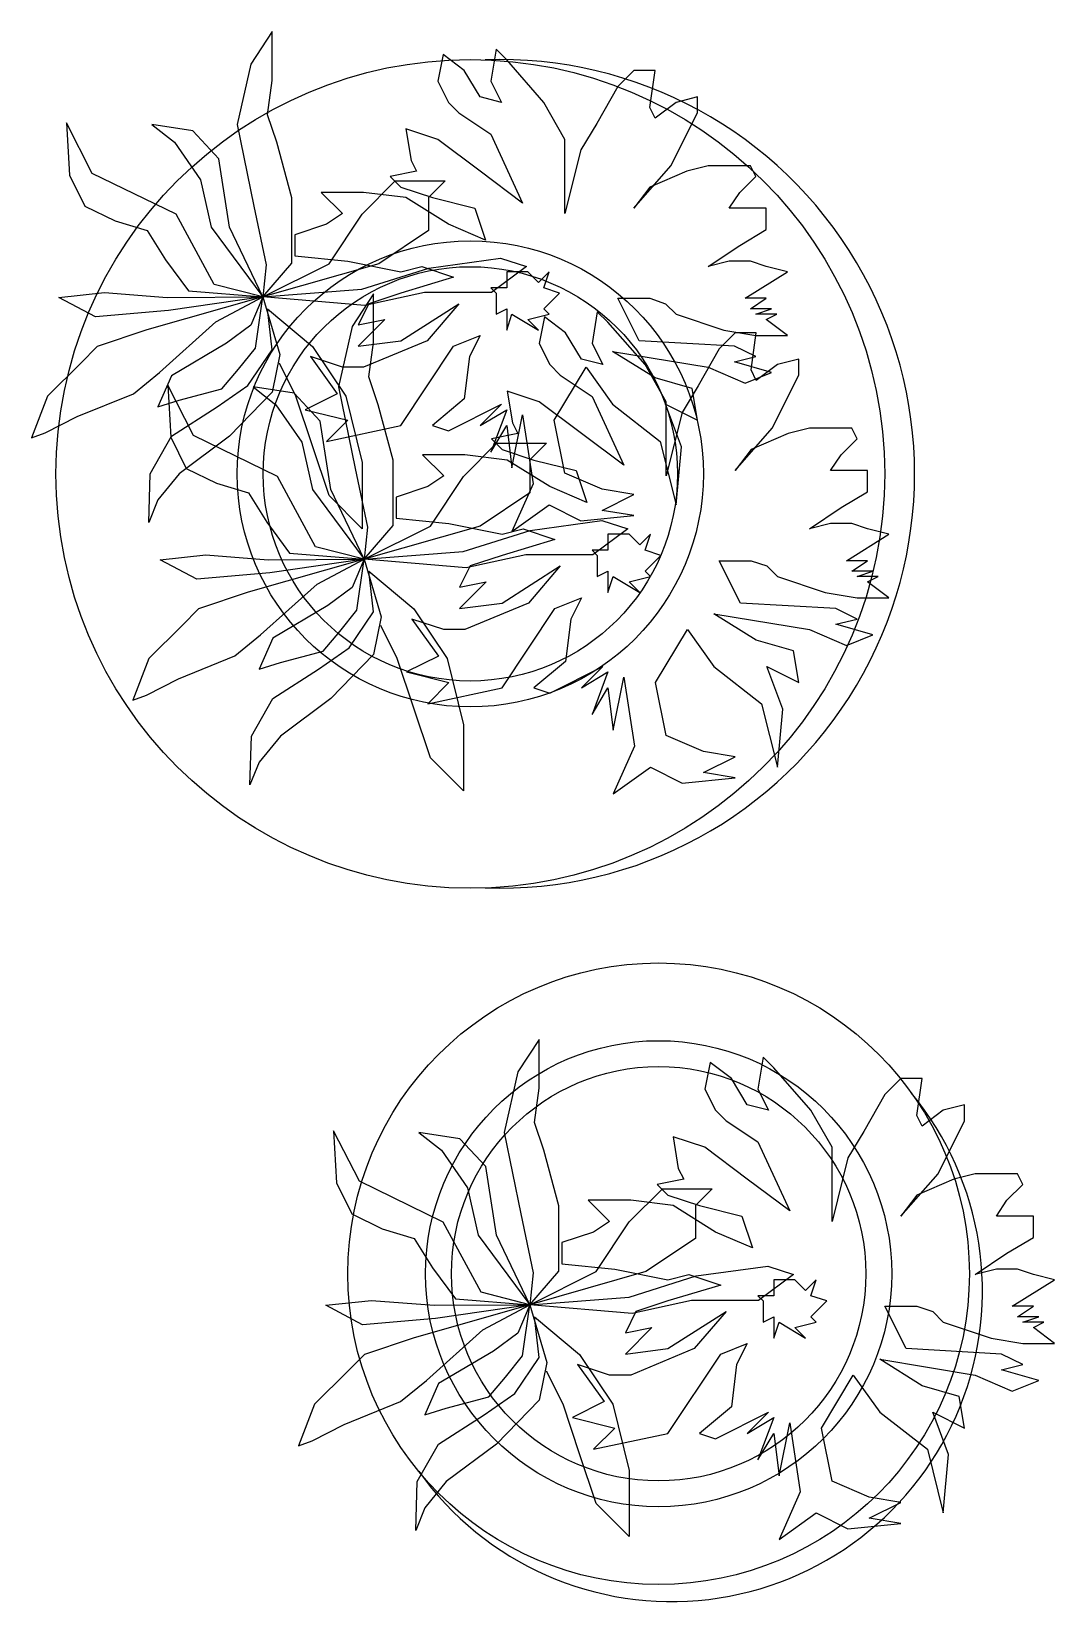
# Model space of a CAD drawing. Extents: x 4.37 to 5.36, y 8.47 to 9.99.
import ezdxf

# ---------------------------------------------------------------- set-up
doc = ezdxf.new("R2010")
doc.units = 0
doc.header["$LTSCALE"] = 0.5
doc.header["$MEASUREMENT"] = 0
doc.layers.get('0').update_dxf_attribs({"linetype": 'CONTINUOUS'})

msp = doc.modelspace()

# ---------------------------------------------------------------- linework, layer by layer
for p, q in [((4.6054, 9.9891), (4.5848, 9.9576)), ((4.6054, 9.9418), (4.6054, 9.9891)), ((4.7705, 9.9667), (4.7654, 9.9411)), ((4.791, 9.9513), (4.7705, 9.9667)), ((4.8216, 9.9718), (4.8165, 9.9411)), ((4.8319, 9.9616), (4.8216, 9.9718)), ((4.8677, 9.9206), (4.8319, 9.9616)), ((4.5848, 9.9576), (4.5716, 9.8993)), ((4.8063, 9.9258), (4.791, 9.9513)), ((4.9547, 9.9513), (4.9393, 9.936)), ((4.9751, 9.9513), (4.9547, 9.9513)), ((4.97, 9.9155), (4.9751, 9.9513)), ((4.601, 9.9087), (4.6054, 9.9418)), ((4.7654, 9.9411), (4.7756, 9.9206)), ((4.8165, 9.9411), (4.8268, 9.9206)), ((4.9393, 9.936), (4.9188, 9.9002)), ((4.7756, 9.9206), (4.7858, 9.9104)), ((4.8268, 9.9206), (4.8063, 9.9258)), ((4.8881, 9.8848), (4.8677, 9.9206)), ((4.9751, 9.9053), (4.97, 9.9155)), ((4.9956, 9.9206), (4.9751, 9.9053)), ((5.016, 9.9258), (4.9956, 9.9206)), ((5.016, 9.9104), (5.016, 9.9258)), ((4.4319, 9.852), (4.4069, 9.9008)), ((4.4069, 9.9008), (4.4098, 9.8504)), ((4.5289, 9.893), (4.4893, 9.8993)), ((4.4893, 9.8993), (4.5113, 9.882)), ((4.5716, 9.8993), (4.5878, 9.8205)), ((4.6099, 9.882), (4.601, 9.9087)), ((4.7858, 9.9104), (4.8165, 9.8899)), ((4.9188, 9.9002), (4.9035, 9.8746)), ((4.9905, 9.8593), (5.016, 9.9104)), ((4.554, 9.8662), (4.5289, 9.893)), ((4.7347, 9.8951), (4.7398, 9.8644)), ((4.7654, 9.8848), (4.7347, 9.8951)), ((4.8063, 9.8541), (4.7654, 9.8848)), ((4.8165, 9.8899), (4.8472, 9.8234)), ((4.8881, 9.8388), (4.8881, 9.8848)), ((4.5113, 9.882), (4.5363, 9.8457)), ((4.6245, 9.8284), (4.6099, 9.882)), ((4.9035, 9.8746), (4.8881, 9.8132)), ((4.5643, 9.8), (4.554, 9.8662)), ((4.7449, 9.8541), (4.7193, 9.849)), ((4.7398, 9.8644), (4.7449, 9.8541)), ((4.8472, 9.8234), (4.8063, 9.8541)), ((4.9547, 9.8183), (4.9905, 9.8593)), ((5.0058, 9.8541), (4.97, 9.8388)), ((5.0263, 9.8593), (5.0058, 9.8541)), ((5.0672, 9.8593), (5.0263, 9.8593)), ((5.0723, 9.849), (5.0672, 9.8593)), ((4.4098, 9.8504), (4.4246, 9.8205)), ((4.5128, 9.8126), (4.4319, 9.852)), ((4.5363, 9.8457), (4.5466, 9.8)), ((4.6924, 9.8128), (4.7244, 9.8447)), ((4.7193, 9.849), (4.7296, 9.8388)), ((4.7244, 9.8447), (4.7724, 9.8447)), ((4.7296, 9.8388), (4.7603, 9.8286)), ((4.7724, 9.8447), (4.7564, 9.8288)), ((4.8881, 9.8132), (4.8881, 9.8388)), ((4.97, 9.8388), (4.9547, 9.8183)), ((5.057, 9.8337), (5.0723, 9.849)), ((4.6245, 9.7653), (4.6245, 9.8284)), ((4.6528, 9.8337), (4.6733, 9.8132)), ((4.6938, 9.8337), (4.6528, 9.8337)), ((4.7347, 9.8286), (4.6938, 9.8337)), ((4.7756, 9.803), (4.7347, 9.8286)), ((4.7564, 9.8288), (4.7564, 9.7968)), ((4.7603, 9.8286), (4.8012, 9.8183)), ((5.0467, 9.8183), (5.057, 9.8337)), ((4.4246, 9.8205), (4.454, 9.8063)), ((4.5495, 9.7449), (4.5128, 9.8126)), ((4.5878, 9.8205), (4.5996, 9.7638)), ((4.6733, 9.8132), (4.6579, 9.803)), ((4.6605, 9.7648), (4.6924, 9.8128)), ((4.8012, 9.8183), (4.8114, 9.7876)), ((5.0774, 9.8183), (5.0467, 9.8183)), ((5.0825, 9.8183), (5.0774, 9.8183)), ((5.0825, 9.7979), (5.0825, 9.8183)), ((4.454, 9.8063), (4.4848, 9.7969)), ((4.4848, 9.7969), (4.5025, 9.7685)), ((4.5466, 9.8), (4.5965, 9.7328)), ((4.5965, 9.7328), (4.5643, 9.8)), ((4.6579, 9.803), (4.6273, 9.7927)), ((4.7564, 9.7968), (4.7084, 9.7648)), ((4.8114, 9.7876), (4.7756, 9.803)), ((5.057, 9.7825), (5.0825, 9.7979)), ((4.6273, 9.7927), (4.6273, 9.7723)), ((5.0263, 9.7621), (5.057, 9.7825)), ((4.5025, 9.7685), (4.5246, 9.7386)), ((4.5965, 9.7328), (4.6245, 9.7653)), ((4.7084, 9.7648), (4.5965, 9.7328)), ((4.5965, 9.7328), (4.6605, 9.7648)), ((4.5996, 9.7638), (4.5965, 9.7328)), ((4.6273, 9.7723), (4.6784, 9.7672)), ((4.6784, 9.7672), (4.7296, 9.7569)), ((4.7569, 9.7606), (4.826, 9.7701)), ((4.826, 9.7701), (4.851, 9.7622)), ((5.0467, 9.7672), (5.0263, 9.7621)), ((5.0672, 9.7672), (5.0467, 9.7672)), ((5.0825, 9.7621), (5.0672, 9.7672)), ((4.6922, 9.7401), (4.7569, 9.7606)), ((4.7296, 9.7569), (4.75, 9.7621)), ((4.7807, 9.7518), (4.7296, 9.7365)), ((4.75, 9.7621), (4.7807, 9.7518)), ((4.851, 9.7622), (4.8172, 9.737)), ((4.8523, 9.7569), (4.8319, 9.7569)), ((4.8319, 9.7569), (4.8319, 9.7416)), ((4.8626, 9.7467), (4.8523, 9.7569)), ((4.8728, 9.7569), (4.8626, 9.7467)), ((4.8677, 9.7416), (4.8728, 9.7569)), ((5.0621, 9.7314), (5.103, 9.7569)), ((5.103, 9.7569), (5.0825, 9.7621)), ((4.3995, 9.7323), (4.4437, 9.737)), ((4.4349, 9.7134), (4.3995, 9.7323)), ((4.4437, 9.737), (4.504, 9.7323)), ((4.5965, 9.7328), (4.4846, 9.7009)), ((4.504, 9.7323), (4.5965, 9.7328)), ((4.5965, 9.7328), (4.5054, 9.7197)), ((4.5246, 9.7386), (4.5965, 9.7328)), ((4.5965, 9.7328), (4.5495, 9.7449)), ((4.551, 9.7086), (4.5965, 9.7328)), ((4.5965, 9.7328), (4.5848, 9.7055)), ((4.5893, 9.6834), (4.5965, 9.7328)), ((4.5965, 9.7328), (4.6922, 9.7401)), ((4.6951, 9.7244), (4.5965, 9.7328)), ((4.5965, 9.7328), (4.6128, 9.6771)), ((4.7032, 9.7358), (4.6826, 9.7043)), ((4.7525, 9.737), (4.6951, 9.7244)), ((4.7296, 9.7365), (4.6989, 9.7262)), ((4.7032, 9.6886), (4.7032, 9.7358)), ((4.8172, 9.737), (4.7525, 9.737)), ((4.8165, 9.7416), (4.8216, 9.7365)), ((4.8319, 9.7416), (4.8165, 9.7416)), ((4.8216, 9.7365), (4.8216, 9.716)), ((4.883, 9.7365), (4.8677, 9.7416)), ((4.8677, 9.7211), (4.883, 9.7365)), ((4.5054, 9.7197), (4.4349, 9.7134)), ((4.601, 9.7212), (4.6445, 9.6849)), ((4.6054, 9.6818), (4.601, 9.7212)), ((4.6989, 9.7262), (4.6886, 9.7058)), ((4.7296, 9.6904), (4.7858, 9.7262)), ((4.7858, 9.7262), (4.7551, 9.6904)), ((4.8216, 9.716), (4.8319, 9.7211)), ((4.8319, 9.7211), (4.8319, 9.7007)), ((4.8728, 9.716), (4.8677, 9.7211)), ((4.9194, 9.7185), (4.9143, 9.6878)), ((4.9297, 9.7083), (4.9194, 9.7185)), ((4.9598, 9.6904), (4.9393, 9.7314)), ((4.9393, 9.7314), (4.97, 9.7314)), ((4.97, 9.7314), (4.9853, 9.7262)), ((4.9853, 9.7262), (4.9956, 9.716)), ((5.0825, 9.7314), (5.0621, 9.7314)), ((5.0672, 9.7211), (5.0825, 9.7314)), ((5.0877, 9.7211), (5.0672, 9.7211)), ((5.0723, 9.716), (5.0877, 9.7211)), ((4.4966, 9.6598), (4.551, 9.7086)), ((4.5848, 9.7055), (4.5613, 9.6881)), ((4.6826, 9.7043), (4.6694, 9.646)), ((4.7142, 9.7109), (4.6886, 9.6853)), ((4.6886, 9.7058), (4.7142, 9.7109)), ((4.8319, 9.7007), (4.837, 9.716)), ((4.837, 9.716), (4.8626, 9.7007)), ((4.8523, 9.7109), (4.8728, 9.716)), ((4.8626, 9.7007), (4.8523, 9.7109)), ((4.8683, 9.7134), (4.8632, 9.6878)), ((4.8888, 9.6981), (4.8683, 9.7134)), ((4.9655, 9.6674), (4.9297, 9.7083)), ((4.9956, 9.716), (5.0416, 9.7007)), ((5.0928, 9.716), (5.0723, 9.716)), ((5.0825, 9.7109), (5.0928, 9.716)), ((5.103, 9.6956), (5.0825, 9.7109)), ((4.4846, 9.7009), (4.4367, 9.6849)), ((4.5613, 9.6881), (4.5084, 9.6566)), ((4.6886, 9.6853), (4.7296, 9.6904)), ((4.7551, 9.6904), (4.6938, 9.6649)), ((4.6988, 9.6555), (4.7032, 9.6886)), ((4.7807, 9.6853), (4.8063, 9.6956)), ((4.8063, 9.6956), (4.7961, 9.6751)), ((4.8632, 9.6878), (4.8734, 9.6674)), ((4.9041, 9.6725), (4.8888, 9.6981)), ((4.9143, 9.6878), (4.9246, 9.6674)), ((5.0518, 9.6853), (4.9598, 9.6904)), ((5.0525, 9.6981), (5.0371, 9.6827)), ((5.0416, 9.7007), (5.0723, 9.6956)), ((5.0729, 9.6981), (5.0525, 9.6981)), ((5.0678, 9.6623), (5.0729, 9.6981)), ((5.0723, 9.6956), (5.103, 9.6956)), ((4.4367, 9.6849), (4.4207, 9.6689)), ((4.5731, 9.6629), (4.5893, 9.6834)), ((4.5819, 9.6472), (4.6054, 9.6818)), ((4.6128, 9.6771), (4.6054, 9.6409)), ((4.6426, 9.6751), (4.6682, 9.6393)), ((4.6733, 9.6649), (4.6426, 9.6751)), ((4.6445, 9.6849), (4.6765, 9.6369)), ((4.7296, 9.6086), (4.7807, 9.6853)), ((4.7961, 9.6751), (4.791, 9.6342)), ((4.9246, 9.6674), (4.9041, 9.6725)), ((4.9751, 9.6546), (4.9342, 9.6802)), ((4.9342, 9.6802), (5.0263, 9.6649)), ((5.0371, 9.6827), (5.0166, 9.6469)), ((5.0723, 9.6751), (5.0518, 9.6853)), ((5.0518, 9.67), (5.0723, 9.6751)), ((5.1138, 9.6725), (5.0934, 9.6674)), ((5.1138, 9.6571), (5.1138, 9.6725)), ((4.4207, 9.6689), (4.3887, 9.6369)), ((4.4716, 9.6393), (4.4966, 9.6598)), ((4.5084, 9.6566), (4.4951, 9.6267)), ((4.5569, 9.644), (4.5731, 9.6629)), ((4.6285, 9.6369), (4.6125, 9.6689)), ((4.6938, 9.6649), (4.6733, 9.6649)), ((4.8734, 9.6674), (4.8836, 9.6571)), ((4.8779, 9.6137), (4.9086, 9.6649)), ((4.8836, 9.6571), (4.9143, 9.6367)), ((4.9086, 9.6649), (4.9342, 9.6291)), ((4.9859, 9.6316), (4.9655, 9.6674)), ((5.0263, 9.6649), (5.0621, 9.6495)), ((5.0877, 9.6597), (5.0518, 9.67)), ((5.0621, 9.6495), (5.0877, 9.6597)), ((5.0729, 9.652), (5.0678, 9.6623)), ((5.0934, 9.6674), (5.0729, 9.652)), ((5.0883, 9.606), (5.1138, 9.6571)), ((4.5297, 9.5988), (4.5047, 9.6476)), ((4.5047, 9.6476), (4.5076, 9.5972)), ((4.5157, 9.633), (4.5569, 9.644)), ((4.5525, 9.6267), (4.5819, 9.6472)), ((4.6268, 9.6397), (4.5871, 9.646)), ((4.5871, 9.646), (4.6091, 9.6287)), ((4.6694, 9.646), (4.6856, 9.5672)), ((4.7077, 9.6287), (4.6988, 9.6555)), ((4.8325, 9.6418), (4.8376, 9.6111)), ((4.8632, 9.6316), (4.8325, 9.6418)), ((5.0109, 9.6444), (4.9751, 9.6546)), ((5.0166, 9.6469), (5.0013, 9.6213)), ((5.016, 9.6137), (5.0109, 9.6444)), ((4.3887, 9.6369), (4.3731, 9.5968)), ((4.4172, 9.6173), (4.4716, 9.6393)), ((4.4951, 9.6267), (4.5157, 9.633)), ((4.5084, 9.5983), (4.5525, 9.6267)), ((4.6054, 9.6409), (4.5643, 9.5983)), ((4.6091, 9.6287), (4.6341, 9.5924)), ((4.6518, 9.6129), (4.6268, 9.6397)), ((4.6445, 9.589), (4.6285, 9.6369)), ((4.6682, 9.6393), (4.6375, 9.6239)), ((4.6765, 9.6369), (4.6924, 9.573)), ((4.7223, 9.5751), (4.7077, 9.6287)), ((4.791, 9.6342), (4.7603, 9.6086)), ((4.7756, 9.6035), (4.8268, 9.6291)), ((4.8268, 9.6291), (4.8063, 9.6086)), ((4.9041, 9.6009), (4.8632, 9.6316)), ((4.9143, 9.6367), (4.945, 9.5702)), ((4.9342, 9.6291), (4.9802, 9.5932)), ((4.9853, 9.6291), (5.016, 9.6137)), ((5.0007, 9.5881), (4.9853, 9.6291)), ((4.9859, 9.5855), (4.9859, 9.6316)), ((4.3863, 9.6015), (4.4172, 9.6173)), ((4.6375, 9.6239), (4.6784, 9.6137)), ((4.6621, 9.5468), (4.6518, 9.6129)), ((4.6784, 9.6137), (4.6579, 9.5932)), ((4.8063, 9.6086), (4.8319, 9.6239)), ((4.8319, 9.6239), (4.8165, 9.583)), ((4.837, 9.5677), (4.8472, 9.6188)), ((4.8376, 9.6111), (4.8427, 9.6009)), ((4.8472, 9.6188), (4.8575, 9.5523)), ((4.8881, 9.5625), (4.8779, 9.6137)), ((5.0013, 9.6213), (4.9859, 9.5599)), ((4.3731, 9.5968), (4.3863, 9.6015)), ((4.4878, 9.5621), (4.5084, 9.5983)), ((4.5076, 9.5972), (4.5224, 9.5672)), ((4.5643, 9.5983), (4.5157, 9.5621)), ((4.6106, 9.5593), (4.5297, 9.5988)), ((4.6579, 9.5932), (4.7296, 9.6086)), ((4.7603, 9.6086), (4.7756, 9.6035)), ((4.8165, 9.583), (4.8319, 9.6086)), ((4.8427, 9.6009), (4.8171, 9.5958)), ((4.8171, 9.5958), (4.8274, 9.5855)), ((4.8319, 9.6086), (4.837, 9.5677)), ((4.945, 9.5702), (4.9041, 9.6009)), ((5.0525, 9.5651), (5.0883, 9.606)), ((5.1036, 9.6009), (5.0678, 9.5855)), ((5.1241, 9.606), (5.1036, 9.6009)), ((5.165, 9.606), (5.1241, 9.606)), ((5.1548, 9.5804), (5.1701, 9.5958)), ((5.1701, 9.5958), (5.165, 9.606)), ((4.6341, 9.5924), (4.6444, 9.5468)), ((4.6605, 9.541), (4.6445, 9.589)), ((4.7902, 9.5595), (4.8222, 9.5915)), ((4.8222, 9.5915), (4.8702, 9.5915)), ((4.8274, 9.5855), (4.8581, 9.5753)), ((4.8702, 9.5915), (4.8542, 9.5755)), ((4.9802, 9.5932), (4.9956, 9.5319)), ((4.9859, 9.5599), (4.9859, 9.5855)), ((4.9956, 9.5319), (5.0007, 9.5881)), ((5.0678, 9.5855), (5.0525, 9.5651)), ((4.5224, 9.5672), (4.5518, 9.5531)), ((4.6856, 9.5672), (4.6974, 9.5105)), ((4.6924, 9.573), (4.6924, 9.509)), ((4.7223, 9.5121), (4.7223, 9.5751)), ((4.7506, 9.5804), (4.7711, 9.5599)), ((4.7916, 9.5804), (4.7506, 9.5804)), ((4.8325, 9.5753), (4.7916, 9.5804)), ((4.8734, 9.5497), (4.8325, 9.5753)), ((4.8542, 9.5755), (4.8542, 9.5435)), ((4.8581, 9.5753), (4.899, 9.5651)), ((5.1445, 9.5651), (5.1548, 9.5804)), ((4.4863, 9.5149), (4.4878, 9.5621)), ((4.5157, 9.5621), (4.4951, 9.5369)), ((4.5518, 9.5531), (4.5826, 9.5436)), ((4.6473, 9.4916), (4.6106, 9.5593)), ((4.7711, 9.5599), (4.7557, 9.5497)), ((4.7583, 9.5115), (4.7902, 9.5595)), ((4.8575, 9.5523), (4.837, 9.5063)), ((4.924, 9.5472), (4.8881, 9.5625)), ((4.899, 9.5651), (4.9092, 9.5344)), ((5.1752, 9.5651), (5.1445, 9.5651)), ((5.1803, 9.5651), (5.1752, 9.5651)), ((5.1803, 9.5446), (5.1803, 9.5651)), ((4.4951, 9.5369), (4.4863, 9.5149)), ((4.5826, 9.5436), (4.6003, 9.5152)), ((4.6444, 9.5468), (4.6943, 9.4796)), ((4.6924, 9.509), (4.6605, 9.541)), ((4.6943, 9.4796), (4.6621, 9.5468)), ((4.7557, 9.5497), (4.7251, 9.5395)), ((4.7251, 9.5395), (4.7251, 9.519)), ((4.8542, 9.5435), (4.8062, 9.5115)), ((4.9092, 9.5344), (4.8734, 9.5497)), ((4.9547, 9.5421), (4.924, 9.5472)), ((4.924, 9.5267), (4.9547, 9.5421)), ((5.1548, 9.5293), (5.1803, 9.5446)), ((4.837, 9.5063), (4.8728, 9.5319)), ((4.8728, 9.5319), (4.9035, 9.5165)), ((4.9035, 9.5165), (4.9547, 9.5216)), ((4.9547, 9.5216), (4.924, 9.5267)), ((5.1241, 9.5088), (5.1548, 9.5293)), ((4.6003, 9.5152), (4.6224, 9.4853)), ((4.6943, 9.4796), (4.7223, 9.5121)), ((4.8062, 9.5115), (4.6943, 9.4796)), ((4.6943, 9.4796), (4.7583, 9.5115)), ((4.6974, 9.5105), (4.6943, 9.4796)), ((4.7251, 9.519), (4.7762, 9.5139)), ((4.7762, 9.5139), (4.8274, 9.5037)), ((4.79, 9.4869), (4.8547, 9.5074)), ((4.8274, 9.5037), (4.8478, 9.5088)), ((4.8478, 9.5088), (4.8785, 9.4986)), ((4.8547, 9.5074), (4.9238, 9.5168)), ((4.9488, 9.5089), (4.915, 9.4837)), ((4.9238, 9.5168), (4.9488, 9.5089)), ((5.1445, 9.5139), (5.1241, 9.5088)), ((5.165, 9.5139), (5.1445, 9.5139)), ((5.1803, 9.5088), (5.165, 9.5139)), ((5.2008, 9.5037), (5.1803, 9.5088)), ((4.6943, 9.4796), (4.6473, 9.4916)), ((4.8785, 9.4986), (4.8274, 9.4832)), ((4.9501, 9.5037), (4.9297, 9.5037)), ((4.9297, 9.5037), (4.9297, 9.4883)), ((4.9604, 9.4934), (4.9501, 9.5037)), ((4.9706, 9.5037), (4.9604, 9.4934)), ((4.9655, 9.4883), (4.9706, 9.5037)), ((5.1599, 9.4781), (5.2008, 9.5037)), ((4.4973, 9.479), (4.5415, 9.4837)), ((4.5327, 9.4601), (4.4973, 9.479)), ((4.5415, 9.4837), (4.6018, 9.479)), ((4.6943, 9.4796), (4.5824, 9.4476)), ((4.6018, 9.479), (4.6943, 9.4796)), ((4.6943, 9.4796), (4.6032, 9.4664)), ((4.6224, 9.4853), (4.6943, 9.4796)), ((4.6488, 9.4554), (4.6943, 9.4796)), ((4.6943, 9.4796), (4.6826, 9.4522)), ((4.6871, 9.4302), (4.6943, 9.4796)), ((4.6943, 9.4796), (4.79, 9.4869)), ((4.7929, 9.4711), (4.6943, 9.4796)), ((4.6943, 9.4796), (4.7106, 9.4238)), ((4.8503, 9.4837), (4.7929, 9.4711)), ((4.8274, 9.4832), (4.7967, 9.473)), ((4.915, 9.4837), (4.8503, 9.4837)), ((4.9143, 9.4883), (4.9194, 9.4832)), ((4.9297, 9.4883), (4.9143, 9.4883)), ((4.9194, 9.4832), (4.9194, 9.4627)), ((4.9808, 9.4832), (4.9655, 9.4883)), ((4.9655, 9.4679), (4.9808, 9.4832)), ((5.0576, 9.4372), (5.0371, 9.4781)), ((5.0371, 9.4781), (5.0678, 9.4781)), ((5.0678, 9.4781), (5.0831, 9.473)), ((5.1803, 9.4781), (5.1599, 9.4781)), ((5.165, 9.4679), (5.1803, 9.4781)), ((4.6032, 9.4664), (4.5327, 9.4601)), ((4.6988, 9.468), (4.7423, 9.4316)), ((4.7032, 9.4286), (4.6988, 9.468)), ((4.7967, 9.473), (4.7864, 9.4525)), ((4.8274, 9.4372), (4.8836, 9.473)), ((4.8836, 9.473), (4.8529, 9.4372)), ((4.9194, 9.4627), (4.9297, 9.4679)), ((4.9297, 9.4679), (4.9297, 9.4474)), ((4.9297, 9.4474), (4.9348, 9.4627)), ((4.9348, 9.4627), (4.9604, 9.4474)), ((4.9501, 9.4576), (4.9706, 9.4627)), ((4.9706, 9.4627), (4.9655, 9.4679)), ((5.0831, 9.473), (5.0934, 9.4627)), ((5.0934, 9.4627), (5.1394, 9.4474)), ((5.1855, 9.4679), (5.165, 9.4679)), ((5.1701, 9.4627), (5.1855, 9.4679)), ((5.1906, 9.4627), (5.1701, 9.4627)), ((5.1803, 9.4576), (5.1906, 9.4627)), ((4.5824, 9.4476), (4.5345, 9.4316)), ((4.5944, 9.4065), (4.6488, 9.4554)), ((4.6826, 9.4522), (4.6591, 9.4349)), ((4.812, 9.4576), (4.7864, 9.4321)), ((4.7864, 9.4525), (4.812, 9.4576)), ((4.9604, 9.4474), (4.9501, 9.4576)), ((5.1394, 9.4474), (5.1701, 9.4423)), ((5.2008, 9.4423), (5.1803, 9.4576)), ((4.5345, 9.4316), (4.5185, 9.4156)), ((4.6591, 9.4349), (4.6062, 9.4034)), ((4.6709, 9.4097), (4.6871, 9.4302)), ((4.7423, 9.4316), (4.7743, 9.3837)), ((4.7864, 9.4321), (4.8274, 9.4372)), ((4.8529, 9.4372), (4.7916, 9.4116)), ((4.8274, 9.3553), (4.8785, 9.4321)), ((4.8785, 9.4321), (4.9041, 9.4423)), ((4.9041, 9.4423), (4.8939, 9.4218)), ((5.1496, 9.4321), (5.0576, 9.4372)), ((5.1701, 9.4218), (5.1496, 9.4321)), ((5.1701, 9.4423), (5.2008, 9.4423)), ((4.5185, 9.4156), (4.4865, 9.3837)), ((4.6797, 9.3939), (4.7032, 9.4286)), ((4.7106, 9.4238), (4.7032, 9.3876)), ((4.7263, 9.3837), (4.7103, 9.4156)), ((4.7404, 9.4218), (4.766, 9.386)), ((4.7711, 9.4116), (4.7404, 9.4218)), ((4.8939, 9.4218), (4.8888, 9.3809)), ((5.0729, 9.4014), (5.032, 9.4269)), ((5.032, 9.4269), (5.1241, 9.4116)), ((5.1496, 9.4167), (5.1701, 9.4218)), ((5.1855, 9.4065), (5.1496, 9.4167)), ((4.5694, 9.3861), (4.5944, 9.4065)), ((4.6062, 9.4034), (4.5929, 9.3734)), ((4.6547, 9.3908), (4.6709, 9.4097)), ((4.7916, 9.4116), (4.7711, 9.4116)), ((4.9757, 9.3604), (5.0064, 9.4116)), ((5.0064, 9.4116), (5.032, 9.3758)), ((5.1087, 9.3911), (5.0729, 9.4014)), ((5.1241, 9.4116), (5.1599, 9.3962)), ((5.1599, 9.3962), (5.1855, 9.4065)), ((4.4865, 9.3837), (4.4709, 9.3435)), ((4.515, 9.364), (4.5694, 9.3861)), ((4.6135, 9.3797), (4.6547, 9.3908)), ((4.6503, 9.3734), (4.6797, 9.3939)), ((4.7032, 9.3876), (4.6621, 9.3451)), ((4.7423, 9.3357), (4.7263, 9.3837)), ((4.766, 9.386), (4.7353, 9.3707)), ((4.7743, 9.3837), (4.7902, 9.3197)), ((5.1138, 9.3604), (5.1087, 9.3911)), ((4.5929, 9.3734), (4.6135, 9.3797)), ((4.6062, 9.3451), (4.6503, 9.3734)), ((4.7353, 9.3707), (4.7762, 9.3604)), ((4.8888, 9.3809), (4.8581, 9.3553)), ((4.8734, 9.3502), (4.9246, 9.3758)), ((4.9246, 9.3758), (4.9041, 9.3553)), ((4.9041, 9.3553), (4.9297, 9.3707)), ((4.9297, 9.3707), (4.9143, 9.3297)), ((5.032, 9.3758), (5.078, 9.34)), ((5.0831, 9.3758), (5.1138, 9.3604)), ((5.0985, 9.3349), (5.0831, 9.3758)), ((4.4841, 9.3482), (4.515, 9.364)), ((4.7762, 9.3604), (4.7557, 9.34)), ((4.7557, 9.34), (4.8274, 9.3553)), ((4.8581, 9.3553), (4.8734, 9.3502)), ((4.9143, 9.3297), (4.9297, 9.3553)), ((4.9297, 9.3553), (4.9348, 9.3144)), ((4.9348, 9.3144), (4.945, 9.3656)), ((4.945, 9.3656), (4.9553, 9.2991)), ((4.9859, 9.3093), (4.9757, 9.3604)), ((4.4709, 9.3435), (4.4841, 9.3482)), ((4.5856, 9.3088), (4.6062, 9.3451)), ((4.6621, 9.3451), (4.6135, 9.3088)), ((5.078, 9.34), (5.0934, 9.2786)), ((4.7583, 9.2877), (4.7423, 9.3357)), ((5.0934, 9.2786), (5.0985, 9.3349)), ((4.5841, 9.2616), (4.5856, 9.3088)), ((4.6135, 9.3088), (4.5929, 9.2836)), ((4.7902, 9.3197), (4.7902, 9.2558)), ((5.0218, 9.2939), (4.9859, 9.3093)), ((4.9553, 9.2991), (4.9348, 9.253)), ((5.0525, 9.2888), (5.0218, 9.2939)), ((4.5929, 9.2836), (4.5841, 9.2616)), ((4.7902, 9.2558), (4.7583, 9.2877)), ((4.9348, 9.253), (4.9706, 9.2786)), ((4.9706, 9.2786), (5.0013, 9.2632)), ((5.0218, 9.2735), (5.0525, 9.2888)), ((5.0013, 9.2632), (5.0525, 9.2684)), ((5.0525, 9.2684), (5.0218, 9.2735)), ((4.8633, 9.016), (4.8427, 8.9845)), ((4.8633, 8.9687), (4.8633, 9.016)), ((5.0283, 8.9936), (5.0232, 8.968)), ((5.0488, 8.9783), (5.0283, 8.9936)), ((5.0795, 8.9987), (5.0744, 8.968)), ((5.0897, 8.9885), (5.0795, 8.9987)), ((4.8427, 8.9845), (4.8294, 8.9262)), ((5.0641, 8.9527), (5.0488, 8.9783)), ((5.1255, 8.9476), (5.0897, 8.9885)), ((5.2125, 8.9783), (5.1971, 8.9629)), ((5.233, 8.9783), (5.2125, 8.9783)), ((5.2278, 8.9424), (5.233, 8.9783)), ((4.8588, 8.9357), (4.8633, 8.9687)), ((5.0232, 8.968), (5.0334, 8.9476)), ((5.0744, 8.968), (5.0846, 8.9476)), ((5.1971, 8.9629), (5.1767, 8.9271)), ((5.0334, 8.9476), (5.0437, 8.9373)), ((5.0846, 8.9476), (5.0641, 8.9527)), ((5.146, 8.9118), (5.1255, 8.9476)), ((5.2534, 8.9476), (5.233, 8.9322)), ((5.2739, 8.9527), (5.2534, 8.9476)), ((5.2739, 8.9373), (5.2739, 8.9527)), ((4.8677, 8.9089), (4.8588, 8.9357)), ((5.0437, 8.9373), (5.0744, 8.9169)), ((5.233, 8.9322), (5.2278, 8.9424)), ((5.2483, 8.8862), (5.2739, 8.9373)), ((4.6898, 8.879), (4.6647, 8.9278)), ((4.6647, 8.9278), (4.6677, 8.8774)), ((4.7868, 8.9199), (4.7471, 8.9262)), ((4.7471, 8.9262), (4.7691, 8.9089)), ((4.8118, 8.8931), (4.7868, 8.9199)), ((4.8294, 8.9262), (4.8456, 8.8474)), ((4.9925, 8.922), (4.9976, 8.8913)), ((5.0232, 8.9118), (4.9925, 8.922)), ((5.0744, 8.9169), (5.1051, 8.8504)), ((5.1767, 8.9271), (5.1613, 8.9015)), ((4.7691, 8.9089), (4.7941, 8.8726)), ((4.8824, 8.8553), (4.8677, 8.9089)), ((5.0641, 8.8811), (5.0232, 8.9118)), ((5.146, 8.8657), (5.146, 8.9118)), ((5.1613, 8.9015), (5.146, 8.8401)), ((4.8221, 8.827), (4.8118, 8.8931)), ((4.9976, 8.8913), (5.0028, 8.8811)), ((5.2125, 8.8453), (5.2483, 8.8862)), ((5.2841, 8.8862), (5.2636, 8.8811)), ((5.325, 8.8862), (5.2841, 8.8862)), ((5.3301, 8.8759), (5.325, 8.8862)), ((4.6677, 8.8774), (4.6824, 8.8474)), ((4.7706, 8.8395), (4.6898, 8.879)), ((4.7941, 8.8726), (4.8044, 8.827)), ((4.9503, 8.8397), (4.9823, 8.8717)), ((5.0028, 8.8811), (4.9772, 8.8759)), ((4.9772, 8.8759), (4.9874, 8.8657)), ((4.9823, 8.8717), (5.0302, 8.8717)), ((5.0302, 8.8717), (5.0142, 8.8557)), ((5.1051, 8.8504), (5.0641, 8.8811)), ((5.2636, 8.8811), (5.2278, 8.8657)), ((5.3148, 8.8606), (5.3301, 8.8759)), ((4.8824, 8.7923), (4.8824, 8.8553)), ((4.9107, 8.8606), (4.9311, 8.8401)), ((4.9516, 8.8606), (4.9107, 8.8606)), ((4.9925, 8.8555), (4.9516, 8.8606)), ((4.9874, 8.8657), (5.0181, 8.8555)), ((5.0334, 8.8299), (4.9925, 8.8555)), ((5.0142, 8.8557), (5.0142, 8.8237)), ((5.0181, 8.8555), (5.059, 8.8453)), ((5.146, 8.8401), (5.146, 8.8657)), ((5.2278, 8.8657), (5.2125, 8.8453)), ((5.3046, 8.8453), (5.3148, 8.8606)), ((4.6824, 8.8474), (4.7118, 8.8332)), ((4.8074, 8.7718), (4.7706, 8.8395)), ((4.8456, 8.8474), (4.8574, 8.7907)), ((4.9311, 8.8401), (4.9158, 8.8299)), ((4.9183, 8.7917), (4.9503, 8.8397)), ((5.059, 8.8453), (5.0693, 8.8146)), ((5.3353, 8.8453), (5.3046, 8.8453)), ((5.3404, 8.8453), (5.3353, 8.8453)), ((5.3404, 8.8248), (5.3404, 8.8453)), ((4.7118, 8.8332), (4.7427, 8.8238)), ((4.7427, 8.8238), (4.7603, 8.7954)), ((4.8044, 8.827), (4.8544, 8.7598)), ((4.8544, 8.7598), (4.8221, 8.827)), ((4.9158, 8.8299), (4.8851, 8.8197)), ((5.0142, 8.8237), (4.9663, 8.7917)), ((5.0693, 8.8146), (5.0334, 8.8299)), ((5.3148, 8.8094), (5.3404, 8.8248)), ((4.8851, 8.8197), (4.8851, 8.7992)), ((5.2841, 8.789), (5.3148, 8.8094)), ((4.7603, 8.7954), (4.7824, 8.7655)), ((4.8851, 8.7992), (4.9362, 8.7941)), ((4.9362, 8.7941), (4.9874, 8.7839)), ((5.0147, 8.7876), (5.0839, 8.797)), ((5.0839, 8.797), (5.1088, 8.7891)), ((5.3046, 8.7941), (5.2841, 8.789)), ((5.325, 8.7941), (5.3046, 8.7941)), ((5.3404, 8.789), (5.325, 8.7941)), ((4.8544, 8.7598), (4.8824, 8.7923)), ((4.9663, 8.7917), (4.8544, 8.7598)), ((4.8544, 8.7598), (4.9183, 8.7917)), ((4.8574, 8.7907), (4.8544, 8.7598)), ((4.95, 8.7671), (5.0147, 8.7876)), ((4.9874, 8.7839), (5.0079, 8.789)), ((5.0386, 8.7788), (4.9874, 8.7634)), ((5.0079, 8.789), (5.0386, 8.7788)), ((5.1088, 8.7891), (5.075, 8.7639)), ((5.1102, 8.7839), (5.0897, 8.7839)), ((5.0897, 8.7839), (5.0897, 8.7685)), ((5.1204, 8.7736), (5.1102, 8.7839)), ((5.1306, 8.7839), (5.1204, 8.7736)), ((5.1255, 8.7685), (5.1306, 8.7839)), ((5.3199, 8.7583), (5.3608, 8.7839)), ((5.3608, 8.7839), (5.3404, 8.789)), ((4.6574, 8.7592), (4.7015, 8.7639)), ((4.7015, 8.7639), (4.7618, 8.7592)), ((4.7824, 8.7655), (4.8544, 8.7598)), ((4.8544, 8.7598), (4.8074, 8.7718)), ((4.8544, 8.7598), (4.95, 8.7671)), ((5.0103, 8.7639), (4.953, 8.7513)), ((4.9874, 8.7634), (4.9567, 8.7532)), ((5.075, 8.7639), (5.0103, 8.7639)), ((5.0744, 8.7685), (5.0795, 8.7634)), ((5.0897, 8.7685), (5.0744, 8.7685)), ((5.0795, 8.7634), (5.0795, 8.7429)), ((5.1409, 8.7634), (5.1255, 8.7685)), ((5.1255, 8.7481), (5.1409, 8.7634)), ((4.6927, 8.7403), (4.6574, 8.7592)), ((4.8544, 8.7598), (4.7425, 8.7278)), ((4.7618, 8.7592), (4.8544, 8.7598)), ((4.8544, 8.7598), (4.7633, 8.7466)), ((4.8089, 8.7356), (4.8544, 8.7598)), ((4.8544, 8.7598), (4.8427, 8.7324)), ((4.8471, 8.7104), (4.8544, 8.7598)), ((4.953, 8.7513), (4.8544, 8.7598)), ((4.8544, 8.7598), (4.8706, 8.704)), ((4.8588, 8.7482), (4.9023, 8.7118)), ((4.8633, 8.7088), (4.8588, 8.7482)), ((4.9567, 8.7532), (4.9465, 8.7327)), ((4.9874, 8.7174), (5.0437, 8.7532)), ((5.0437, 8.7532), (5.013, 8.7174)), ((5.0795, 8.7429), (5.0897, 8.7481)), ((5.0897, 8.7481), (5.0897, 8.7276)), ((5.1306, 8.7429), (5.1255, 8.7481)), ((5.2176, 8.7174), (5.1971, 8.7583)), ((5.1971, 8.7583), (5.2278, 8.7583)), ((5.2278, 8.7583), (5.2432, 8.7532)), ((5.2432, 8.7532), (5.2534, 8.7429)), ((5.3404, 8.7583), (5.3199, 8.7583)), ((5.325, 8.7481), (5.3404, 8.7583)), ((5.3455, 8.7481), (5.325, 8.7481)), ((5.3301, 8.7429), (5.3455, 8.7481)), ((4.7633, 8.7466), (4.6927, 8.7403)), ((4.7545, 8.6867), (4.8089, 8.7356)), ((4.8427, 8.7324), (4.8192, 8.7151)), ((4.9721, 8.7378), (4.9465, 8.7122)), ((4.9465, 8.7327), (4.9721, 8.7378)), ((5.0897, 8.7276), (5.0948, 8.7429)), ((5.0948, 8.7429), (5.1204, 8.7276)), ((5.1102, 8.7378), (5.1306, 8.7429)), ((5.1204, 8.7276), (5.1102, 8.7378)), ((5.2534, 8.7429), (5.2995, 8.7276)), ((5.3506, 8.7429), (5.3301, 8.7429)), ((5.3404, 8.7378), (5.3506, 8.7429)), ((5.3608, 8.7225), (5.3404, 8.7378)), ((4.7425, 8.7278), (4.6945, 8.7118)), ((4.9465, 8.7122), (4.9874, 8.7174)), ((5.013, 8.7174), (4.9516, 8.6918)), ((5.0386, 8.7122), (5.0641, 8.7225)), ((5.0641, 8.7225), (5.0539, 8.702)), ((5.3097, 8.7122), (5.2176, 8.7174)), ((5.2995, 8.7276), (5.3301, 8.7225)), ((5.3301, 8.7225), (5.3608, 8.7225)), ((4.6945, 8.7118), (4.6785, 8.6958)), ((4.8192, 8.7151), (4.7662, 8.6836)), ((4.8309, 8.6899), (4.8471, 8.7104)), ((4.8397, 8.6741), (4.8633, 8.7088)), ((4.8706, 8.704), (4.8633, 8.6678)), ((4.9004, 8.702), (4.926, 8.6662)), ((4.9311, 8.6918), (4.9004, 8.702)), ((4.9023, 8.7118), (4.9343, 8.6638)), ((4.9874, 8.6355), (5.0386, 8.7122)), ((5.0539, 8.702), (5.0488, 8.6611)), ((5.233, 8.6816), (5.192, 8.7071)), ((5.192, 8.7071), (5.2841, 8.6918)), ((5.3301, 8.702), (5.3097, 8.7122)), ((5.3097, 8.6969), (5.3301, 8.702)), ((4.6785, 8.6958), (4.6465, 8.6638)), ((4.7294, 8.6662), (4.7545, 8.6867)), ((4.8147, 8.671), (4.8309, 8.6899)), ((4.8863, 8.6638), (4.8704, 8.6958)), ((4.9516, 8.6918), (4.9311, 8.6918)), ((5.1358, 8.6406), (5.1664, 8.6918)), ((5.1664, 8.6918), (5.192, 8.656)), ((5.2841, 8.6918), (5.3199, 8.6764)), ((5.3455, 8.6867), (5.3097, 8.6969)), ((5.3199, 8.6764), (5.3455, 8.6867)), ((4.7662, 8.6836), (4.753, 8.6536)), ((4.8103, 8.6536), (4.8397, 8.6741)), ((5.2688, 8.6713), (5.233, 8.6816)), ((5.2739, 8.6406), (5.2688, 8.6713)), ((4.6465, 8.6638), (4.6309, 8.6237)), ((4.675, 8.6442), (4.7294, 8.6662)), ((4.753, 8.6536), (4.7736, 8.6599)), ((4.7736, 8.6599), (4.8147, 8.671)), ((4.8633, 8.6678), (4.8221, 8.6253)), ((4.9023, 8.6159), (4.8863, 8.6638)), ((4.926, 8.6662), (4.8953, 8.6509)), ((4.9343, 8.6638), (4.9503, 8.5999)), ((5.0488, 8.6611), (5.0181, 8.6355)), ((5.0334, 8.6304), (5.0846, 8.656)), ((5.0846, 8.656), (5.0641, 8.6355)), ((5.192, 8.656), (5.2381, 8.6202)), ((5.2432, 8.656), (5.2739, 8.6406)), ((5.2585, 8.6151), (5.2432, 8.656)), ((4.6442, 8.6284), (4.675, 8.6442)), ((4.7662, 8.6253), (4.8103, 8.6536)), ((4.8953, 8.6509), (4.9362, 8.6406)), ((5.0641, 8.6355), (5.0897, 8.6509)), ((5.0897, 8.6509), (5.0744, 8.6099)), ((5.0948, 8.5946), (5.1051, 8.6457)), ((5.1051, 8.6457), (5.1153, 8.5792)), ((4.6309, 8.6237), (4.6442, 8.6284)), ((4.9362, 8.6406), (4.9158, 8.6202)), ((4.9158, 8.6202), (4.9874, 8.6355)), ((5.0181, 8.6355), (5.0334, 8.6304)), ((5.0744, 8.6099), (5.0897, 8.6355)), ((5.0897, 8.6355), (5.0948, 8.5946)), ((5.146, 8.5895), (5.1358, 8.6406)), ((4.7456, 8.589), (4.7662, 8.6253)), ((4.8221, 8.6253), (4.7736, 8.589)), ((4.9183, 8.5679), (4.9023, 8.6159)), ((5.2381, 8.6202), (5.2534, 8.5588)), ((5.2534, 8.5588), (5.2585, 8.6151)), ((4.9503, 8.5999), (4.9503, 8.536)), ((4.7442, 8.5418), (4.7456, 8.589)), ((4.7736, 8.589), (4.753, 8.5638)), ((5.1818, 8.5741), (5.146, 8.5895)), ((4.9503, 8.536), (4.9183, 8.5679)), ((5.1153, 8.5792), (5.0948, 8.5332)), ((5.2125, 8.569), (5.1818, 8.5741)), ((5.1818, 8.5537), (5.2125, 8.569)), ((4.753, 8.5638), (4.7442, 8.5418)), ((5.0948, 8.5332), (5.1306, 8.5588)), ((5.1306, 8.5588), (5.1613, 8.5434)), ((5.2125, 8.5486), (5.1818, 8.5537)), ((5.1613, 8.5434), (5.2125, 8.5486))]:
    msp.add_line(p, q)
for centre, radius in [((4.7968, 9.5619), 0.4), ((4.7968, 9.5619), 0.225), ((4.7968, 9.5619), 0.2), ((4.9786, 8.7897), 0.3), ((4.9786, 8.7897), 0.225), ((4.9786, 8.7897), 0.2)]:
    msp.add_circle(centre, radius)
for centre, radius, start, end in [((4.8257, 9.5619), 0.4, 267.9269, 92.0731), ((4.9912, 8.7732), 0.3, 215.5071, 39.4867)]:
    msp.add_arc(centre, radius, start, end)

doc.saveas('drawing.dxf')
